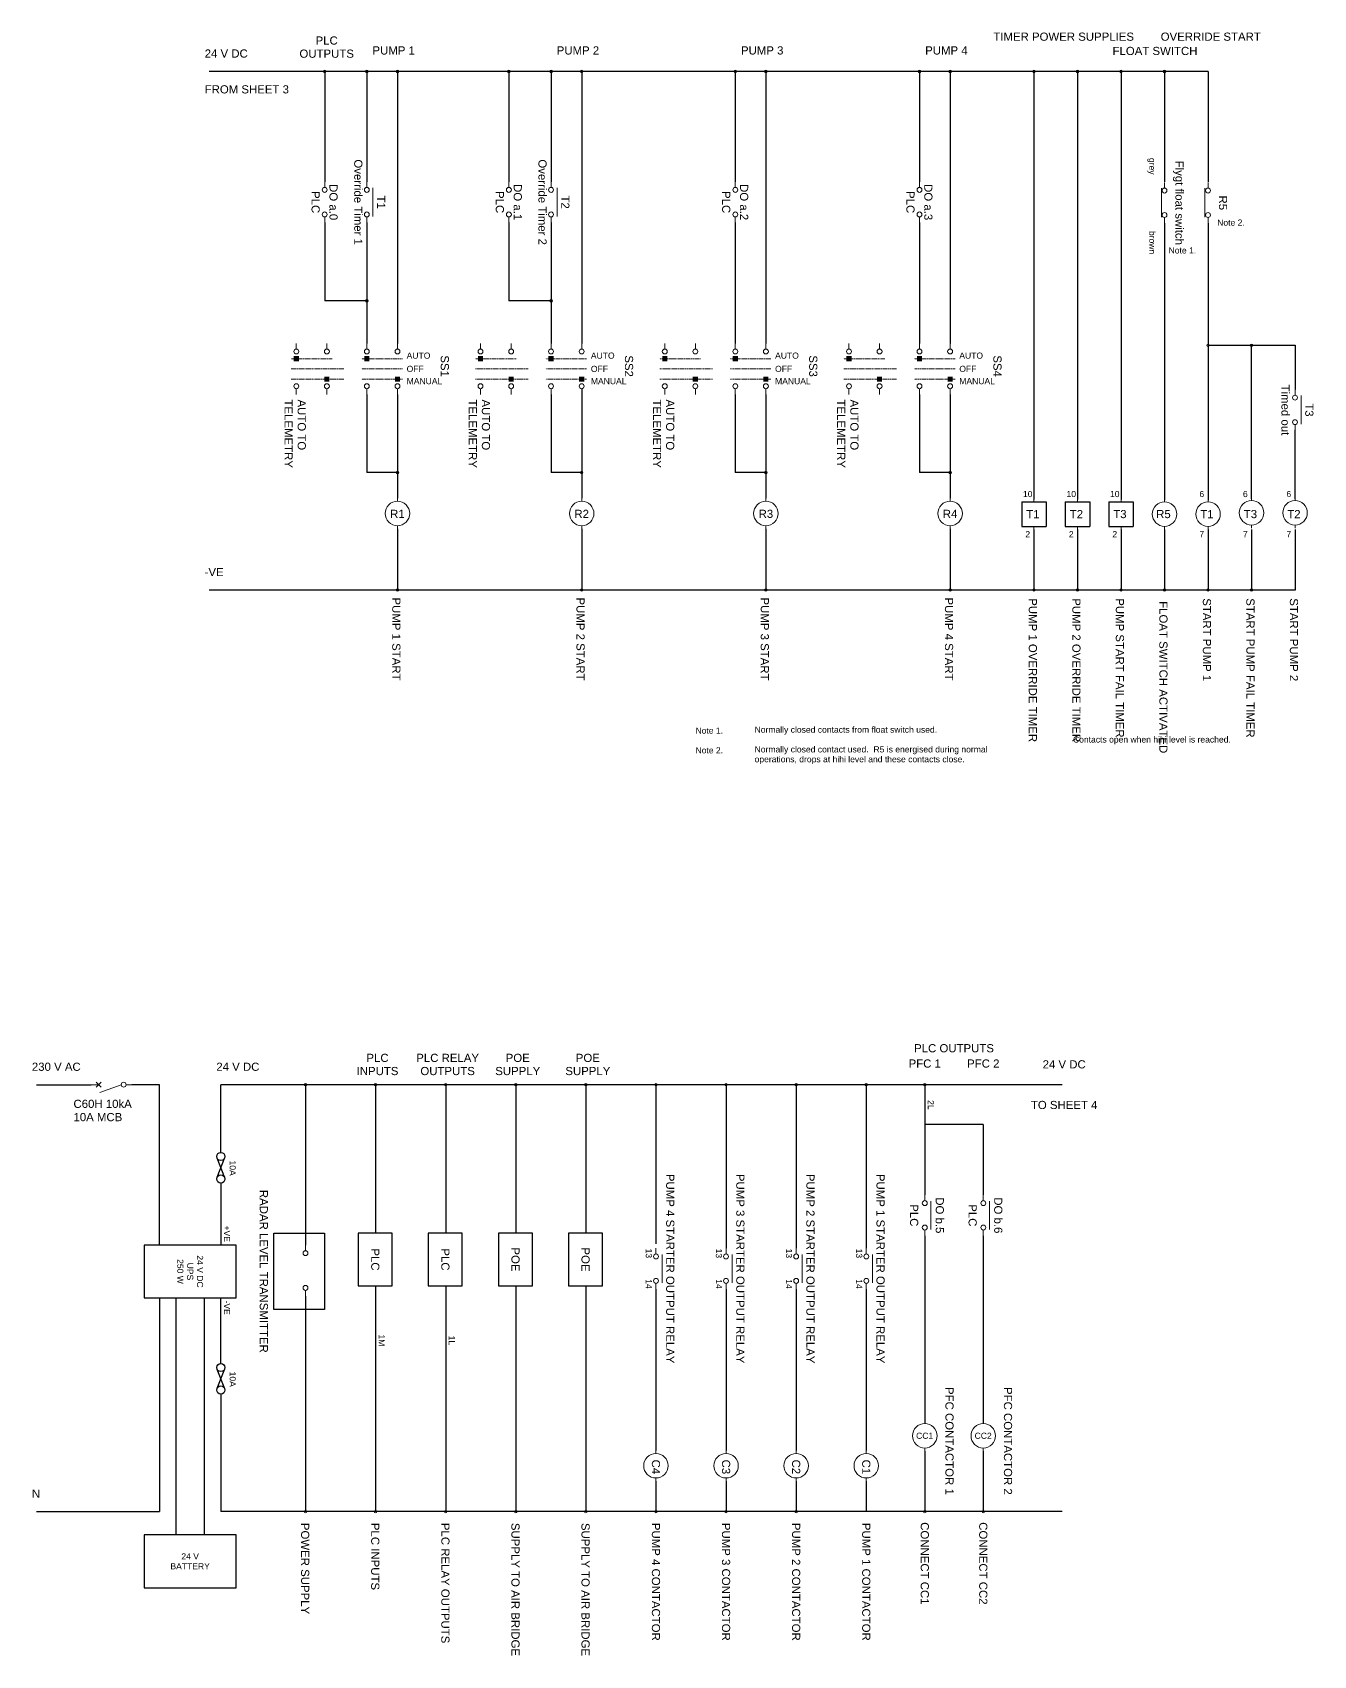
# Model space of a CAD drawing. Header units: millimetres. Extents: x -325 to 284974, y -1 to 659558.
# Drawn here: x -325.2 to -11.4, y 744.2 to 1141.7 of the extents above; entities that cross this region are included whole.
import ezdxf

# ---------------------------------------------------------------- set-up
doc = ezdxf.new("R2010")
doc.units = ezdxf.units.MM
doc.header["$LTSCALE"] = 0.5
doc.linetypes.add('STYLE_01', pattern=[0.11811, 0.07874, -0.03937])
doc.layers.add('DRAWING', color=7, linetype='Continuous')
doc.layers.add('TEXT', color=2, linetype='Continuous')
doc.styles.add('Arial', font='arial.ttf')

# ---------------------------------------------------------------- blocks, each defined once
blk = doc.blocks.new('RLY')
at = {"layer": 'DRAWING', "color": 5, "lineweight": 13}
for p, q in [((0.75, 0), (0, 0)), ((7.5, 0), (6.75, 0))]:
    blk.add_line(p, q, dxfattribs=at)
at = {"layer": 'DRAWING', "color": 5, "lineweight": 5, "flags": 128}
blk.add_lwpolyline([(3.75, 3, -0.414214), (6.75, 0, -0.414214), (3.75, -3, -0.414214), (0.75, 0, -0.414214), (3.75, 3, -0.414214)], format="xyb", dxfattribs=at)
blk = doc.blocks.new('JUNCTION')
at = {"layer": 'DRAWING', "lineweight": 13, "flags": 128}
blk.add_lwpolyline([(-0.3125, 0, 0.41421356), (0, -0.3125, 0.41421356), (0.3125, 0, 0.41421356), (0, 0.3125, 0.41421356)], format="xyb", close=True, dxfattribs=at)
blk = doc.blocks.new('NOCT')
at = {"layer": 'DRAWING', "color": 5, "lineweight": 13}
for p, q in [((1.35, 0), (0, 0)), ((8.65, 0), (10, 0))]:
    blk.add_line(p, q, dxfattribs=at)
at = {"layer": 'DRAWING', "color": 5, "lineweight": 5}
blk.add_line((1.5, 1.5), (8.5, 1.5), dxfattribs=at)
at = {"layer": 'DRAWING', "color": 5, "lineweight": 5, "flags": 128}
for points in [[(2, 0.6, -0.414214), (2.6, 0, -0.414214), (2, -0.6, -0.414214), (1.4, 0, -0.414214), (2, 0.6, -0.414214)], [(8, 0.6, -0.414214), (8.6, 0, -0.414214), (8, -0.6, -0.414214), (7.4, 0, -0.414214), (8, 0.6, -0.414214)]]:
    blk.add_lwpolyline(points, format="xyb", dxfattribs=at)
blk = doc.blocks.new('FUSE')
at = {"layer": 'DRAWING'}
for p, q in [((0.93, 6.14), (-0.93, 1.36)), ((-0.93, 6.14), (0.93, 1.36))]:
    blk.add_line(p, q, dxfattribs=at)
for centre in [(0, 6.5), (0, 1)]:
    blk.add_circle(centre, 1, dxfattribs=at)
blk = doc.blocks.new('NOCB')
at = {"layer": 'DRAWING', "color": 5, "lineweight": 5}
for p, q in [((2.65, 0), (7.85, 1.9)), ((7.5, 0.625), (8.75, -0.625)), ((7.5, -0.625), (8.75, 0.625))]:
    blk.add_line(p, q, dxfattribs=at)
at = {"layer": 'DRAWING', "color": 5, "lineweight": 13}
for p, q in [((8.125, 0), (10, 0)), ((1.35, 0), (0, 0))]:
    blk.add_line(p, q, dxfattribs=at)
at = {"layer": 'DRAWING', "color": 5, "lineweight": 5, "flags": 128}
blk.add_lwpolyline([(2, 0.6, -0.4142136), (2.6, 0, -0.4142136), (2, -0.6, -0.4142136), (1.4, 0, -0.4142136), (2, 0.6, -0.4142136)], format="xyb", dxfattribs=at)
blk = doc.blocks.new('contact')
at = {"layer": 'DRAWING', "color": 5, "lineweight": 13}
for p, q in [((1.35, 0), (0, 0)), ((8.65, 0), (10, 0))]:
    blk.add_line(p, q, dxfattribs=at)
at = {"layer": 'DRAWING', "color": 5, "lineweight": 5, "flags": 128}
for points in [[(2, 0.6, -0.414214), (2.6, 0, -0.414214), (2, -0.6, -0.414214), (1.4, 0, -0.414214), (2, 0.6, -0.414214)], [(8, 0.6, -0.414214), (8.6, 0, -0.414214), (8, -0.6, -0.414214), (7.4, 0, -0.414214), (8, 0.6, -0.414214)]]:
    blk.add_lwpolyline(points, format="xyb", dxfattribs=at)
blk = doc.blocks.new('NCCT')
at = {"layer": 'DRAWING', "color": 5, "lineweight": 13}
for p, q in [((1.35, 0), (0, 0)), ((8.65, 0), (10, 0))]:
    blk.add_line(p, q, dxfattribs=at)
at = {"layer": 'DRAWING', "color": 5, "lineweight": 5}
blk.add_line((1.45, -0.75), (8.5, -0.75), dxfattribs=at)
at = {"layer": 'DRAWING', "color": 5, "lineweight": 5, "flags": 128}
for points in [[(2, 0.6, -0.414214), (2.6, 0, -0.414214), (2, -0.6, -0.414214), (1.4, 0, -0.414214), (2, 0.6, -0.414214)], [(8, 0.6, -0.414214), (8.6, 0, -0.414214), (8, -0.6, -0.414214), (7.4, 0, -0.414214), (8, 0.6, -0.414214)]]:
    blk.add_lwpolyline(points, format="xyb", dxfattribs=at)
blk = doc.blocks.new('TIMER')
at = {"layer": 'DRAWING', "color": 5, "lineweight": 13}
for p, q in [((0.75, 0), (0, 0)), ((7.5, 0), (6.75, 0))]:
    blk.add_line(p, q, dxfattribs=at)
at = {"layer": 'DRAWING', "color": 5, "linetype": 'ByBlock'}
for p, q in [((0.75, 3), (0.75, -3)), ((6.75, 3), (0.75, 3)), ((6.75, 3), (6.75, -3)), ((6.75, -3), (0.75, -3))]:
    blk.add_line(p, q, dxfattribs=at)

msp = doc.modelspace()

# ---------------------------------------------------------------- linework, layer by layer
at = {"color": 5, "linetype": 'STYLE_01', "lineweight": 13}
for p, q in [((-251.83, 1061.8), (-261.83, 1061.8)), ((-234.55, 1061.8), (-244.55, 1061.8)), ((-206.7, 1061.8), (-216.7, 1061.8)), ((-189.42, 1061.8), (-199.42, 1061.8)), ((-161.57, 1061.8), (-171.57, 1061.8)), ((-144.29, 1061.8), (-154.29, 1061.8)), ((-116.44, 1061.8), (-126.44, 1061.8)), ((-99.16, 1061.8), (-109.16, 1061.8)), ((-248.9, 1059.3), (-261.83, 1059.3)), ((-234.55, 1059.3), (-244.55, 1059.3)), ((-203.77, 1059.3), (-216.7, 1059.3)), ((-189.42, 1059.3), (-199.42, 1059.3)), ((-158.64, 1059.3), (-171.57, 1059.3)), ((-144.29, 1059.3), (-154.29, 1059.3)), ((-113.51, 1059.3), (-126.44, 1059.3)), ((-99.16, 1059.3), (-109.16, 1059.3)), ((-248.9, 1056.8), (-261.83, 1056.8)), ((-234.55, 1056.8), (-244.55, 1056.8)), ((-203.77, 1056.8), (-216.7, 1056.8)), ((-189.42, 1056.8), (-199.42, 1056.8)), ((-158.64, 1056.8), (-171.57, 1056.8)), ((-144.29, 1056.8), (-154.29, 1056.8)), ((-113.51, 1056.8), (-126.44, 1056.8)), ((-99.16, 1056.8), (-109.16, 1056.8))]:
    msp.add_line(p, q, dxfattribs=at)
at = {"color": 5, "lineweight": 13}
for points in [[(-259.95, 1062.42), (-259.95, 1061.17), (-261.2, 1062.42), (-261.2, 1061.17)], [(-242.68, 1062.42), (-242.68, 1061.17), (-243.93, 1062.42), (-243.93, 1061.17)], [(-214.82, 1062.42), (-214.82, 1061.17), (-216.07, 1062.42), (-216.07, 1061.17)], [(-197.55, 1062.42), (-197.55, 1061.17), (-198.8, 1062.42), (-198.8, 1061.17)], [(-169.69, 1062.42), (-169.69, 1061.17), (-170.94, 1062.42), (-170.94, 1061.17)], [(-152.41, 1062.42), (-152.41, 1061.17), (-153.66, 1062.42), (-153.66, 1061.17)], [(-124.56, 1062.42), (-124.56, 1061.17), (-125.81, 1062.42), (-125.81, 1061.17)], [(-107.28, 1062.42), (-107.28, 1061.17), (-108.53, 1062.42), (-108.53, 1061.17)], [(-252.45, 1057.42), (-252.45, 1056.17), (-253.7, 1057.42), (-253.7, 1056.17)], [(-235.18, 1057.42), (-235.18, 1056.17), (-236.43, 1057.42), (-236.43, 1056.17)], [(-207.32, 1057.42), (-207.32, 1056.17), (-208.57, 1057.42), (-208.57, 1056.17)], [(-190.05, 1057.42), (-190.05, 1056.17), (-191.3, 1057.42), (-191.3, 1056.17)], [(-162.19, 1057.42), (-162.19, 1056.17), (-163.44, 1057.42), (-163.44, 1056.17)], [(-144.91, 1057.42), (-144.91, 1056.17), (-146.16, 1057.42), (-146.16, 1056.17)], [(-117.06, 1057.42), (-117.06, 1056.17), (-118.31, 1057.42), (-118.31, 1056.17)], [(-99.78, 1057.42), (-99.78, 1056.17), (-101.03, 1057.42), (-101.03, 1056.17)]]:
    msp.add_solid(points, dxfattribs=at)
at = {"layer": 'DRAWING'}
for p, q in [((-37.22, 1132.13), (-281.94, 1132.13)), ((-253.63, 1132.13), (-253.63, 1122.36)), ((-235.8, 1132.13), (-235.8, 1065.55)), ((-208.5, 1132.13), (-208.5, 1122.36)), ((-190.67, 1132.13), (-190.67, 1065.55)), ((-153.04, 1132.13), (-153.04, 1122.36)), ((-145.54, 1132.13), (-145.54, 1065.55)), ((-107.91, 1132.13), (-107.91, 1122.36)), ((-100.41, 1132.13), (-100.41, 1065.55)), ((-79.86, 1132.13), (-79.86, 1027.32)), ((-69.2, 1132.13), (-69.2, 1027.32)), ((-58.54, 1132.13), (-58.54, 1027.32)), ((-47.88, 1132.13), (-47.88, 1105.13)), ((-37.22, 1132.13), (-37.22, 1105.13)), ((-253.63, 1122.36), (-253.63, 1105.13)), ((-208.5, 1122.36), (-208.5, 1105.13)), ((-153.04, 1122.36), (-153.04, 1105.13)), ((-107.91, 1122.36), (-107.91, 1105.13)), ((-243.3, 1095.13), (-243.3, 1065.55)), ((-198.17, 1095.13), (-198.17, 1065.55)), ((-153.04, 1095.13), (-153.04, 1065.55)), ((-107.91, 1095.13), (-107.91, 1065.55)), ((-47.88, 1094.97), (-47.88, 1027.16)), ((-37.22, 1094.97), (-37.22, 1027.16)), ((-243.3, 1075.98), (-243.3, 1075.98)), ((-198.17, 1075.98), (-198.17, 1075.98)), ((-26.56, 1027.48), (-26.56, 1065.07)), ((-26.56, 1065.07), (-26.56, 1065.07)), ((-15.91, 1065.07), (-15.91, 1054.25)), ((-190.67, 1054.4), (-190.67, 1027.64)), ((-243.3, 1053.05), (-243.3, 1033.9)), ((-235.8, 1053.05), (-235.8, 1027.64)), ((-198.17, 1053.05), (-198.17, 1033.9)), ((-153.04, 1053.05), (-153.04, 1033.9)), ((-145.54, 1053.05), (-145.54, 1027.64)), ((-107.91, 1053.05), (-107.91, 1033.9)), ((-100.41, 1053.05), (-100.41, 1027.64)), ((-235.8, 1033.9), (-235.8, 1033.9)), ((-190.67, 1033.9), (-190.67, 1033.9)), ((-145.54, 1033.9), (-145.54, 1033.9)), ((-100.41, 1033.9), (-100.41, 1033.9)), ((-235.8, 1020.14), (-235.8, 1012.64)), ((-190.67, 1020.14), (-190.67, 1012.64)), ((-145.54, 1020.14), (-145.54, 1012.64)), ((-100.41, 1020.14), (-100.41, 1012.64)), ((-79.86, 1019.98), (-79.86, 1005.14)), ((-69.2, 1019.98), (-69.2, 1005.14)), ((-58.54, 1019.98), (-58.54, 1005.14)), ((-47.88, 1019.98), (-47.88, 1005.14)), ((-37.22, 1019.98), (-37.22, 1005.14)), ((-26.56, 1019.98), (-26.56, 1005.14)), ((-15.91, 1019.98), (-15.91, 1005.14)), ((-235.8, 1012.64), (-235.8, 1005.14)), ((-190.67, 1012.64), (-190.67, 1005.14)), ((-145.54, 1012.64), (-145.54, 1005.14)), ((-100.41, 1012.64), (-100.41, 1005.14)), ((-15.91, 1005.14), (-281.94, 1005.14)), ((-324.24, 883.99), (-310.86, 883.99)), ((-294.09, 883.99), (-300.86, 883.99)), ((-294.09, 844.73), (-294.09, 883.99)), ((-279.06, 867.42), (-279.06, 883.99)), ((-72.95, 883.99), (-279.06, 883.99)), ((-258.34, 883.99), (-258.34, 844.73)), ((-241.17, 883.99), (-241.17, 847.67)), ((-223.99, 883.99), (-223.99, 847.67)), ((-206.82, 883.99), (-206.82, 847.67)), ((-189.65, 883.99), (-189.65, 847.67)), ((-172.47, 883.99), (-172.47, 858.08)), ((-172.47, 883.99), (-172.47, 845.04)), ((-155.3, 883.99), (-155.3, 843.94)), ((-138.13, 883.99), (-138.13, 843.94)), ((-120.95, 883.99), (-120.95, 843.94)), ((-106.62, 883.99), (-106.62, 874.23)), ((-106.62, 874.23), (-106.62, 857)), ((-92.28, 874.23), (-92.28, 857)), ((-106.62, 847), (-106.62, 801.01)), ((-92.28, 847), (-92.28, 801.01)), ((-283.06, 773.76), (-283.06, 831.76)), ((-279.06, 815.72), (-279.06, 831.76)), ((-172.47, 833.94), (-172.47, 794.43)), ((-155.3, 833.94), (-155.3, 794.43)), ((-138.13, 833.94), (-138.13, 794.43)), ((-120.95, 833.94), (-120.95, 794.43)), ((-106.62, 794.26), (-106.62, 779.42)), ((-92.28, 794.26), (-92.28, 779.42)), ((-172.47, 786.93), (-172.47, 779.43)), ((-155.3, 786.93), (-155.3, 779.43)), ((-138.13, 786.93), (-138.13, 779.43)), ((-120.95, 786.93), (-120.95, 779.43))]:
    msp.add_line(p, q, dxfattribs=at)
at = {"layer": 'DRAWING', "color": 0, "linetype": 'ByBlock'}
for p, q in [((-243.3, 1132.13), (-243.3, 1105.13)), ((-198.17, 1132.13), (-198.17, 1105.13)), ((-253.63, 1095.13), (-253.63, 1075.98)), ((-208.5, 1095.13), (-208.5, 1075.98)), ((-243.3, 1075.98), (-253.63, 1075.98)), ((-198.17, 1075.98), (-208.5, 1075.98)), ((-15.91, 1027.48), (-15.91, 1044.39)), ((-92.28, 874.23), (-106.62, 874.23)), ((-279.09, 859.92), (-279.09, 844.73)), ((-294.09, 831.76), (-294.09, 779.43)), ((-290.09, 831.76), (-290.09, 773.76)), ((-258.34, 832.23), (-258.34, 779.43)), ((-241.17, 834.7), (-241.17, 779.43)), ((-223.99, 834.7), (-223.99, 779.43)), ((-206.82, 834.7), (-206.82, 779.43)), ((-189.65, 834.7), (-189.65, 779.42)), ((-279.09, 808.22), (-279.09, 779.43)), ((-324.24, 779.43), (-294.09, 779.43)), ((-72.95, 779.43), (-279.09, 779.43))]:
    msp.add_line(p, q, dxfattribs=at)
at = {"layer": 'DRAWING', "color": 5, "lineweight": 13}
for p, q in [((-260.58, 1064.2), (-260.58, 1065.55)), ((-253.08, 1064.2), (-253.08, 1065.55)), ((-243.3, 1064.2), (-243.3, 1065.55)), ((-235.8, 1064.2), (-235.8, 1065.55)), ((-215.45, 1064.2), (-215.45, 1065.55)), ((-207.95, 1064.2), (-207.95, 1065.55)), ((-198.17, 1064.2), (-198.17, 1065.55)), ((-190.67, 1064.2), (-190.67, 1065.55)), ((-170.32, 1064.2), (-170.32, 1065.55)), ((-162.82, 1064.2), (-162.82, 1065.55)), ((-153.04, 1064.2), (-153.04, 1065.55)), ((-145.54, 1064.2), (-145.54, 1065.55)), ((-125.19, 1064.2), (-125.19, 1065.55)), ((-117.69, 1064.2), (-117.69, 1065.55)), ((-107.91, 1064.2), (-107.91, 1065.55)), ((-100.41, 1064.2), (-100.41, 1065.55)), ((-260.58, 1054.4), (-260.58, 1053.05)), ((-253.08, 1054.4), (-253.08, 1053.05)), ((-243.3, 1054.4), (-243.3, 1053.05)), ((-235.8, 1054.4), (-235.8, 1053.05)), ((-215.45, 1054.4), (-215.45, 1053.05)), ((-207.95, 1054.4), (-207.95, 1053.05)), ((-198.17, 1054.4), (-198.17, 1053.05)), ((-190.67, 1054.4), (-190.67, 1053.05)), ((-170.32, 1054.4), (-170.32, 1053.05)), ((-162.82, 1054.4), (-162.82, 1053.05)), ((-153.04, 1054.4), (-153.04, 1053.05)), ((-145.54, 1054.4), (-145.54, 1053.05)), ((-125.19, 1054.4), (-125.19, 1053.05)), ((-117.69, 1054.4), (-117.69, 1053.05)), ((-107.91, 1054.4), (-107.91, 1053.05)), ((-100.41, 1054.4), (-100.41, 1053.05)), ((-258.34, 843.38), (-258.34, 844.73)), ((-258.34, 833.58), (-258.34, 832.23))]:
    msp.add_line(p, q, dxfattribs=at)
at = {"layer": 'DRAWING'}
for points in [[(-243.3, 1075.98), (-243.3, 1075.98)], [(-198.17, 1075.98), (-198.17, 1075.98)], [(-37.22, 1065.07), (-15.91, 1065.07)], [(-235.8, 1033.9), (-243.3, 1033.9)], [(-235.8, 1033.9), (-235.8, 1033.9)], [(-190.67, 1033.9), (-198.17, 1033.9)], [(-190.67, 1033.9), (-190.67, 1033.9)], [(-145.54, 1033.9), (-153.04, 1033.9)], [(-145.54, 1033.9), (-145.54, 1033.9)], [(-100.41, 1033.9), (-107.91, 1033.9)], [(-100.41, 1033.9), (-100.41, 1033.9)]]:
    msp.add_lwpolyline(points, dxfattribs=at)
at = {"layer": 'DRAWING', "color": 5, "lineweight": 5, "flags": 128}
for points in [[(-259.98, 1063.55, -0.414214), (-260.58, 1062.95, -0.414214), (-261.18, 1063.55, -0.414214), (-260.58, 1064.15, -0.414214), (-259.98, 1063.55, -0.414214)], [(-252.48, 1063.55, -0.414214), (-253.08, 1062.95, -0.414214), (-253.68, 1063.55, -0.414214), (-253.08, 1064.15, -0.414214), (-252.48, 1063.55, -0.414214)], [(-242.7, 1063.55, -0.414214), (-243.3, 1062.95, -0.414214), (-243.9, 1063.55, -0.414214), (-243.3, 1064.15, -0.414214), (-242.7, 1063.55, -0.414214)], [(-235.2, 1063.55, -0.414214), (-235.8, 1062.95, -0.414214), (-236.4, 1063.55, -0.414214), (-235.8, 1064.15, -0.414214), (-235.2, 1063.55, -0.414214)], [(-214.85, 1063.55, -0.414214), (-215.45, 1062.95, -0.414214), (-216.05, 1063.55, -0.414214), (-215.45, 1064.15, -0.414214), (-214.85, 1063.55, -0.414214)], [(-207.35, 1063.55, -0.414214), (-207.95, 1062.95, -0.414214), (-208.55, 1063.55, -0.414214), (-207.95, 1064.15, -0.414214), (-207.35, 1063.55, -0.414214)], [(-197.57, 1063.55, -0.414214), (-198.17, 1062.95, -0.414214), (-198.77, 1063.55, -0.414214), (-198.17, 1064.15, -0.414214), (-197.57, 1063.55, -0.414214)], [(-190.07, 1063.55, -0.414214), (-190.67, 1062.95, -0.414214), (-191.27, 1063.55, -0.414214), (-190.67, 1064.15, -0.414214), (-190.07, 1063.55, -0.414214)], [(-169.72, 1063.55, -0.414214), (-170.32, 1062.95, -0.414214), (-170.92, 1063.55, -0.414214), (-170.32, 1064.15, -0.414214), (-169.72, 1063.55, -0.414214)], [(-162.22, 1063.55, -0.414214), (-162.82, 1062.95, -0.414214), (-163.42, 1063.55, -0.414214), (-162.82, 1064.15, -0.414214), (-162.22, 1063.55, -0.414214)], [(-152.44, 1063.55, -0.414214), (-153.04, 1062.95, -0.414214), (-153.64, 1063.55, -0.414214), (-153.04, 1064.15, -0.414214), (-152.44, 1063.55, -0.414214)], [(-144.94, 1063.55, -0.414214), (-145.54, 1062.95, -0.414214), (-146.14, 1063.55, -0.414214), (-145.54, 1064.15, -0.414214), (-144.94, 1063.55, -0.414214)], [(-124.59, 1063.55, -0.414214), (-125.19, 1062.95, -0.414214), (-125.79, 1063.55, -0.414214), (-125.19, 1064.15, -0.414214), (-124.59, 1063.55, -0.414214)], [(-117.09, 1063.55, -0.414214), (-117.69, 1062.95, -0.414214), (-118.29, 1063.55, -0.414214), (-117.69, 1064.15, -0.414214), (-117.09, 1063.55, -0.414214)], [(-107.31, 1063.55, -0.414214), (-107.91, 1062.95, -0.414214), (-108.51, 1063.55, -0.414214), (-107.91, 1064.15, -0.414214), (-107.31, 1063.55, -0.414214)], [(-99.81, 1063.55, -0.414214), (-100.41, 1062.95, -0.414214), (-101.01, 1063.55, -0.414214), (-100.41, 1064.15, -0.414214), (-99.81, 1063.55, -0.414214)], [(-259.98, 1055.05, -0.414214), (-260.58, 1054.45, -0.414214), (-261.18, 1055.05, -0.414214), (-260.58, 1055.65, -0.414214), (-259.98, 1055.05, -0.414214)], [(-252.48, 1055.05, -0.414214), (-253.08, 1054.45, -0.414214), (-253.68, 1055.05, -0.414214), (-253.08, 1055.65, -0.414214), (-252.48, 1055.05, -0.414214)], [(-242.7, 1055.05, -0.414214), (-243.3, 1054.45, -0.414214), (-243.9, 1055.05, -0.414214), (-243.3, 1055.65, -0.414214), (-242.7, 1055.05, -0.414214)], [(-235.2, 1055.05, -0.414214), (-235.8, 1054.45, -0.414214), (-236.4, 1055.05, -0.414214), (-235.8, 1055.65, -0.414214), (-235.2, 1055.05, -0.414214)], [(-214.85, 1055.05, -0.414214), (-215.45, 1054.45, -0.414214), (-216.05, 1055.05, -0.414214), (-215.45, 1055.65, -0.414214), (-214.85, 1055.05, -0.414214)], [(-207.35, 1055.05, -0.414214), (-207.95, 1054.45, -0.414214), (-208.55, 1055.05, -0.414214), (-207.95, 1055.65, -0.414214), (-207.35, 1055.05, -0.414214)], [(-197.57, 1055.05, -0.414214), (-198.17, 1054.45, -0.414214), (-198.77, 1055.05, -0.414214), (-198.17, 1055.65, -0.414214), (-197.57, 1055.05, -0.414214)], [(-190.07, 1055.05, -0.414214), (-190.67, 1054.45, -0.414214), (-191.27, 1055.05, -0.414214), (-190.67, 1055.65, -0.414214), (-190.07, 1055.05, -0.414214)], [(-169.72, 1055.05, -0.414214), (-170.32, 1054.45, -0.414214), (-170.92, 1055.05, -0.414214), (-170.32, 1055.65, -0.414214), (-169.72, 1055.05, -0.414214)], [(-162.22, 1055.05, -0.414214), (-162.82, 1054.45, -0.414214), (-163.42, 1055.05, -0.414214), (-162.82, 1055.65, -0.414214), (-162.22, 1055.05, -0.414214)], [(-152.44, 1055.05, -0.414214), (-153.04, 1054.45, -0.414214), (-153.64, 1055.05, -0.414214), (-153.04, 1055.65, -0.414214), (-152.44, 1055.05, -0.414214)], [(-144.94, 1055.05, -0.414214), (-145.54, 1054.45, -0.414214), (-146.14, 1055.05, -0.414214), (-145.54, 1055.65, -0.414214), (-144.94, 1055.05, -0.414214)], [(-124.59, 1055.05, -0.414214), (-125.19, 1054.45, -0.414214), (-125.79, 1055.05, -0.414214), (-125.19, 1055.65, -0.414214), (-124.59, 1055.05, -0.414214)], [(-117.09, 1055.05, -0.414214), (-117.69, 1054.45, -0.414214), (-118.29, 1055.05, -0.414214), (-117.69, 1055.65, -0.414214), (-117.09, 1055.05, -0.414214)], [(-107.31, 1055.05, -0.414214), (-107.91, 1054.45, -0.414214), (-108.51, 1055.05, -0.414214), (-107.91, 1055.65, -0.414214), (-107.31, 1055.05, -0.414214)], [(-99.81, 1055.05, -0.414214), (-100.41, 1054.45, -0.414214), (-101.01, 1055.05, -0.414214), (-100.41, 1055.65, -0.414214), (-99.81, 1055.05, -0.414214)], [(-257.74, 842.73, -0.414214), (-258.34, 842.13, -0.414214), (-258.94, 842.73, -0.414214), (-258.34, 843.33, -0.414214), (-257.74, 842.73, -0.414214)], [(-257.74, 834.23, -0.414214), (-258.34, 833.63, -0.414214), (-258.94, 834.23, -0.414214), (-258.34, 834.83, -0.414214), (-257.74, 834.23, -0.414214)]]:
    msp.add_lwpolyline(points, format="xyb", dxfattribs=at)
at = {"layer": 'DRAWING', "color": 0, "linetype": 'ByBlock'}
msp.add_lwpolyline([(-253.67, 847.67), (-253.67, 828.97), (-266.08, 828.97), (-266.08, 847.67)], close=True, dxfattribs=at)
at = {"layer": 'DRAWING'}
for points in [[(-245.42, 847.67), (-245.42, 834.7), (-237.09, 834.7), (-237.09, 847.67)], [(-228.24, 847.67), (-228.24, 834.7), (-219.91, 834.7), (-219.91, 847.67)], [(-211.07, 847.67), (-211.07, 834.7), (-202.74, 834.7), (-202.74, 847.67)], [(-193.9, 847.67), (-193.9, 834.7), (-185.57, 834.7), (-185.57, 847.67)], [(-297.84, 844.73), (-297.84, 831.76), (-275.34, 831.76), (-275.34, 844.73)], [(-297.84, 773.76), (-297.84, 760.79), (-275.34, 760.79), (-275.34, 773.76)]]:
    msp.add_lwpolyline(points, close=True, dxfattribs=at)

# ---------------------------------------------------------------- block references
for name, p, rotation in [('JUNCTION', (-253.63, 1132.13), 270), ('JUNCTION', (-243.3, 1132.13), 270), ('JUNCTION', (-235.8, 1132.13), 270), ('JUNCTION', (-208.5, 1132.13), 270), ('JUNCTION', (-198.17, 1132.13), 270), ('JUNCTION', (-190.67, 1132.13), 270), ('JUNCTION', (-153.04, 1132.13), 270), ('JUNCTION', (-145.54, 1132.13), 270), ('JUNCTION', (-107.91, 1132.13), 270), ('JUNCTION', (-100.41, 1132.13), 270), ('JUNCTION', (-79.86, 1132.13), 270), ('JUNCTION', (-69.2, 1132.13), 270), ('JUNCTION', (-58.54, 1132.13), 270), ('JUNCTION', (-47.88, 1132.13), 270), ('NOCT', (-243.3, 1105.13), 270), ('NOCT', (-198.17, 1105.13), 270), ('JUNCTION', (-243.3, 1075.98), 270), ('JUNCTION', (-198.17, 1075.98), 270), ('JUNCTION', (-37.22, 1065.07), 89.99999999999999), ('JUNCTION', (-26.56, 1065.07), 89.99999999999999), ('NOCT', (-15.91, 1054.25), 270), ('JUNCTION', (-235.8, 1033.9), 270), ('JUNCTION', (-190.67, 1033.9), 270), ('JUNCTION', (-145.54, 1033.9), 270), ('JUNCTION', (-100.41, 1033.9), 270), ('RLY', (-235.8, 1027.64), 270), ('RLY', (-190.67, 1027.64), 270), ('RLY', (-145.54, 1027.64), 270), ('RLY', (-100.41, 1027.64), 270), ('RLY', (-47.88, 1027.48), 270), ('RLY', (-37.22, 1027.48), 270), ('RLY', (-26.56, 1027.81), 270), ('RLY', (-15.91, 1027.81), 270), ('JUNCTION', (-235.8, 1005.14), 270), ('JUNCTION', (-190.67, 1005.14), 270), ('JUNCTION', (-145.54, 1005.14), 270), ('JUNCTION', (-100.41, 1005.14), 270), ('JUNCTION', (-79.86, 1005.14), 270), ('JUNCTION', (-69.2, 1005.14), 270), ('JUNCTION', (-58.54, 1005.14), 270), ('JUNCTION', (-47.88, 1005.14), 270), ('JUNCTION', (-37.22, 1005.14), 270), ('JUNCTION', (-26.56, 1005.14), 270), ('NOCB', (-300.86, 883.99), 180), ('JUNCTION', (-258.34, 883.99), 270), ('JUNCTION', (-241.17, 883.99), 270), ('JUNCTION', (-223.99, 883.99), 270), ('JUNCTION', (-206.82, 883.99), 270), ('JUNCTION', (-189.65, 883.99), 270), ('JUNCTION', (-172.47, 883.99), 270), ('JUNCTION', (-155.3, 883.99), 270), ('JUNCTION', (-138.13, 883.99), 270), ('JUNCTION', (-120.95, 883.99), 270), ('JUNCTION', (-106.62, 883.99), 270), ('NOCT', (-106.62, 857), 270), ('NOCT', (-92.28, 857), 270), ('NOCT', (-172.47, 843.94), 270), ('NOCT', (-155.3, 843.94), 270), ('NOCT', (-138.13, 843.94), 270), ('NOCT', (-120.95, 843.94), 270), ('RLY', (-106.62, 801.76), 270), ('RLY', (-92.28, 801.76), 270), ('RLY', (-172.47, 794.43), 270), ('RLY', (-155.3, 794.43), 270), ('RLY', (-138.13, 794.43), 270), ('RLY', (-120.95, 794.43), 270), ('JUNCTION', (-258.34, 779.42), 270), ('JUNCTION', (-241.17, 779.43), 270), ('JUNCTION', (-223.99, 779.43), 270), ('JUNCTION', (-206.82, 779.43), 270), ('JUNCTION', (-189.65, 779.42), 270), ('JUNCTION', (-172.47, 779.43), 270), ('JUNCTION', (-155.3, 779.43), 270), ('JUNCTION', (-138.13, 779.43), 270), ('JUNCTION', (-106.62, 779.42), 270), ('JUNCTION', (-92.28, 779.43), 270)]:
    msp.add_blockref(name, p, dxfattribs=dict(at, rotation=rotation))
at = {"layer": 'DRAWING', "color": 0, "linetype": 'ByBlock'}
for name, p, rotation in [('contact', (-253.63, 1105.13), 270), ('contact', (-208.5, 1105.13), 270), ('contact', (-153.04, 1105.13), 270), ('contact', (-107.91, 1105.13), 270), ('TIMER', (-79.86, 1019.98), 90), ('TIMER', (-69.2, 1019.98), 90), ('TIMER', (-58.54, 1019.98), 90)]:
    msp.add_blockref(name, p, dxfattribs=dict(at, rotation=rotation))
at = {"layer": 'DRAWING'}
for p in [(-279.08, 859.92), (-279.08, 808.22)]:
    msp.add_blockref('FUSE', p, dxfattribs=at)
at = {"layer": 'TEXT', "rotation": 270}
for p in [(-47.88, 1104.97), (-37.22, 1104.97)]:
    msp.add_blockref('NCCT', p, dxfattribs=at)

# ---------------------------------------------------------------- texts
at = {"layer": 'TEXT', "line_spacing_factor": 0.966482, "style": 'Arial'}
for s, insert, char_height, attachment_point in [('TIMER POWER SUPPLIES', (-72.59, 1141.66), 2, 2), ('OVERRIDE START', (-36.56, 1141.66), 2, 2), ('24 V DC', (-283.03, 1137.53), 2, 1), ('PLC\\POUTPUTS', (-253.14, 1140.72), 2, 2), ('PUMP 1', (-236.72, 1138.29), 2, 2), ('PUMP 2', (-191.58, 1138.29), 2, 2), ('PUMP 3', (-146.45, 1138.29), 2, 2), ('PUMP 4', (-101.32, 1138.29), 2, 2), ('FLOAT SWITCH', (-50.22, 1138.16), 2, 2), ('Note 2.', (-34.98, 1095.12), 1.5, 4), ('Note 1.', (-46.89, 1088.3), 1.5, 4), ('\\lAUTO', (-233.55, 1063.3), 1.5, 1), ('\\lAUTO', (-188.42, 1063.3), 1.5, 1), ('\\lAUTO', (-143.29, 1063.3), 1.5, 1), ('\\lAUTO', (-98.16, 1063.3), 1.5, 1), ('\\lOFF', (-233.55, 1060.05), 1.5, 1), ('\\lOFF', (-188.42, 1060.05), 1.5, 1), ('\\lOFF', (-143.29, 1060.05), 1.5, 1), ('\\lOFF', (-98.16, 1060.05), 1.5, 1), ('\\lMANUAL', (-233.55, 1057.05), 1.5, 1), ('\\lMANUAL', (-188.42, 1057.05), 1.5, 1), ('\\lMANUAL', (-143.29, 1057.05), 1.5, 1), ('\\lMANUAL', (-98.16, 1057.05), 1.5, 1), ('10', (-81.39, 1029.4), 1.5, 2), ('10', (-70.73, 1029.4), 1.5, 2), ('10', (-60.07, 1029.4), 1.5, 2), ('6', (-38.75, 1029.4), 1.5, 2), ('6', (-28.09, 1029.4), 1.5, 2), ('6', (-17.43, 1029.4), 1.5, 2), ('R1', (-235.81, 1023.79), 2, 5), ('R2', (-190.67, 1023.79), 2, 5), ('R3', (-145.54, 1023.79), 2, 5), ('R4', (-100.41, 1023.79), 2, 5), ('T1', (-80.13, 1023.73), 2, 5), ('T2', (-69.47, 1023.73), 2, 5), ('T3', (-58.81, 1023.73), 2, 5), ('R5', (-48.15, 1023.73), 2, 5), ('T1', (-37.49, 1023.73), 2, 5), ('T3', (-26.84, 1023.73), 2, 5), ('T2', (-16.18, 1023.73), 2, 5), ('-VE', (-283.04, 1010.54), 2, 1), ('Note 1.\\P\\PNote 2.', (-162.79, 971.47), 1.5, 1), ('Normally closed contacts from float switch used.  \\P^I^I^I^I^I^I^I^I^I^I^I^I^IContacts open when hihi level is reached.\\PNormally closed contact used.  R5 is energised during normal\\Poperations, drops at hihi level and these contacts close.', (-148.31, 971.7), 1.5, 1), ('PLC\\PINPUTS', (-240.68, 888.94), 2, 5), ('PLC RELAY\\POUTPUTS', (-223.51, 888.94), 2, 5), ('POE\\PSUPPLY', (-206.33, 888.94), 2, 5), ('POE\\PSUPPLY', (-189.16, 888.94), 2, 5), ('PLC OUTPUTS', (-99.45, 892.91), 2, 5), ('230 V AC', (-325.36, 889.39), 2, 1), ('24 V DC', (-280.18, 889.39), 2, 1), ('PFC 1', (-106.62, 890.18), 2, 2), ('PFC 2', (-92.28, 890.18), 2, 2), ('24 V DC', (-72.47, 889.98), 2, 2), ('\\lC60H 10kA', (-315.17, 880.31), 2, 1), ('TO SHEET 4', (-72.47, 878), 2, 8), ('\\l10A MCB', (-315.17, 877.06), 2, 1), ('CC1', (-106.64, 798.01), 1.5, 5), ('CC2', (-92.31, 798.01), 1.5, 5), ('N', (-325.36, 784.83), 2, 1), ('24 V\\PBATTERY', (-286.59, 767.27), 1.5, 5)]:
    msp.add_mtext(s, dxfattribs=dict(at, insert=insert, char_height=char_height, attachment_point=attachment_point))
for s, insert, char_height, attachment_point, rotation in [('FROM SHEET 3', (-283.03, 1126.73), 2, 7, 360), ('Override Timer 1', (-244.39, 1100.13), 2, 2, 270), ('Override Timer 2', (-199.26, 1100.13), 2, 2, 270), ('grey', (-50.13, 1108.92), 1.5, 2, 270), ('Flygt float switch', (-43.21, 1099.97), 2, 2, 270), ('PLC', (-254.85, 1100.13), 2, 2, 270), ('DO a.0', (-250.46, 1100.13), 2, 2, 270), ('T1', (-238.8, 1100.13), 2, 2, 270), ('PLC', (-209.72, 1100.13), 2, 2, 270), ('DO a.1', (-205.33, 1100.13), 2, 2, 270), ('T2', (-193.67, 1100.13), 2, 2, 270), ('PLC', (-154.26, 1100.13), 2, 2, 270), ('DO a.2', (-149.87, 1100.13), 2, 2, 270), ('PLC', (-109.13, 1100.13), 2, 2, 270), ('DO a.3', (-104.74, 1100.13), 2, 2, 270), ('R5', (-32.55, 1099.97), 2, 2, 270), ('brown', (-50.13, 1090.23), 1.5, 2, 270), ('SS1', (-223.2, 1062.62), 2, 1, 270), ('SS2', (-178.07, 1062.62), 2, 1, 270), ('SS3', (-132.94, 1062.62), 2, 1, 270), ('SS4', (-87.81, 1062.62), 2, 1, 270), ('Timed out', (-17.24, 1049.25), 2, 2, 270), ('AUTO TO \\PTELEMETRY', (-260.86, 1051.8), 2, 4, 270), ('AUTO TO \\PTELEMETRY', (-215.73, 1051.8), 2, 4, 270), ('AUTO TO \\PTELEMETRY', (-170.6, 1051.8), 2, 4, 270), ('AUTO TO \\PTELEMETRY', (-125.47, 1051.8), 2, 4, 270), ('T3', (-11.41, 1049.25), 2, 2, 270), ('2', (-81.39, 1018.07), 1.5, 8, 0), ('2', (-70.73, 1018.07), 1.5, 8, 0), ('2', (-60.07, 1018.07), 1.5, 8, 0), ('7', (-38.75, 1018.07), 1.5, 8, 0), ('7', (-28.09, 1018.07), 1.5, 8, 0), ('7', (-17.43, 1018.07), 1.5, 8, 0), ('PUMP 1 START', (-236.09, 1003.31), 2, 4, 270), ('PUMP 2 START', (-190.96, 1003.31), 2, 4, 270), ('PUMP 3 START', (-145.82, 1003.31), 2, 4, 270), ('PUMP 4 START', (-100.69, 1003.31), 2, 4, 270), ('PUMP 1 OVERRIDE TIMER', (-80.15, 1003.13), 2, 4, 270), ('PUMP 2 OVERRIDE TIMER', (-69.49, 1003.13), 2, 4, 270), ('PUMP START FAIL TIMER', (-58.83, 1003.13), 2, 4, 270), ('FLOAT SWITCH ACTIVATED', (-48.17, 1002.41), 2, 4, 270), ('START PUMP 1', (-37.51, 1003.13), 2, 4, 270), ('START PUMP FAIL TIMER', (-26.85, 1003.13), 2, 4, 270), ('START PUMP 2', (-16.19, 1003.13), 2, 4, 270), ('2L', (-104.37, 879.05), 1.5, 2, 270), ('10A', (-275.4, 863.56), 1.5, 2, 270), ('PUMP 4 STARTER OUTPUT RELAY', (-167.97, 838.94), 2, 2, 270), ('PUMP 3 STARTER OUTPUT RELAY', (-150.8, 838.94), 2, 2, 270), ('PUMP 2 STARTER OUTPUT RELAY', (-133.63, 838.94), 2, 2, 270), ('PUMP 1 STARTER OUTPUT RELAY', (-116.45, 838.94), 2, 2, 270), ('RADAR LEVEL TRANSMITTER', (-267.53, 838.29), 2, 2, 270), ('DO b.5', (-101.94, 852), 2, 2, 270), ('DO b.6', (-87.61, 852), 2, 2, 270), ('PLC', (-108.22, 852), 2, 2, 270), ('PLC', (-93.89, 852), 2, 2, 270), ('+VE', (-277.56, 845.49), 1.5, 6, 270), ('PLC', (-241.25, 841.19), 2, 5, 270), ('PLC', (-224.08, 841.19), 2, 5, 270), ('POE', (-206.9, 841.19), 2, 5, 270), ('POE', (-189.73, 841.18), 2, 5, 270), ('13', (-173.47, 842.69), 1.5, 2, 270), ('13', (-156.3, 842.69), 1.5, 2, 270), ('13', (-139.13, 842.69), 1.5, 2, 270), ('13', (-121.95, 842.69), 1.5, 2, 270), ('24 V DC\\PUPS\\P250 W', (-286.59, 838.25), 1.5, 5, 270), ('14', (-173.47, 835.19), 1.5, 2, 270), ('14', (-156.3, 835.19), 1.5, 2, 270), ('14', (-139.13, 835.19), 1.5, 2, 270), ('14', (-121.95, 835.19), 1.5, 2, 270), ('-VE', (-277.56, 831.14), 1.5, 4, 270), ('1M', (-238.92, 821.38), 1.5, 2, 270), ('1L', (-221.74, 821.38), 1.5, 2, 270), ('10A', (-275.4, 811.86), 1.5, 2, 270), ('PFC CONTACTOR 1', (-99.56, 796.76), 2, 2, 270), ('PFC CONTACTOR 2', (-85.23, 796.76), 2, 2, 270), ('C4', (-171.47, 792.18), 2, 1, 270), ('C3', (-154.3, 792.18), 2, 1, 270), ('C2', (-137.13, 792.18), 2, 1, 270), ('C1', (-119.95, 792.18), 2, 1, 270), ('POWER SUPPLY', (-257.41, 776.68), 2, 1, 270), ('PLC INPUTS', (-240.24, 776.68), 2, 1, 270), ('PLC RELAY OUTPUTS', (-223.06, 776.68), 2, 1, 270), ('SUPPLY TO AIR BRIDGE', (-205.89, 776.68), 2, 1, 270), ('SUPPLY TO AIR BRIDGE', (-188.72, 776.67), 2, 1, 270), ('PUMP 4 CONTACTOR', (-171.47, 776.68), 2, 1, 270), ('PUMP 3 CONTACTOR', (-154.3, 776.68), 2, 1, 270), ('PUMP 2 CONTACTOR', (-137.13, 776.68), 2, 1, 270), ('PUMP 1 CONTACTOR', (-119.95, 776.68), 2, 1, 270), ('CONNECT CC1', (-106.63, 776.85), 2, 4, 270), ('CONNECT CC2', (-92.3, 776.85), 2, 4, 270)]:
    msp.add_mtext(s, dxfattribs=dict(at, insert=insert, char_height=char_height, attachment_point=attachment_point, rotation=rotation))

doc.saveas('drawing.dxf')
